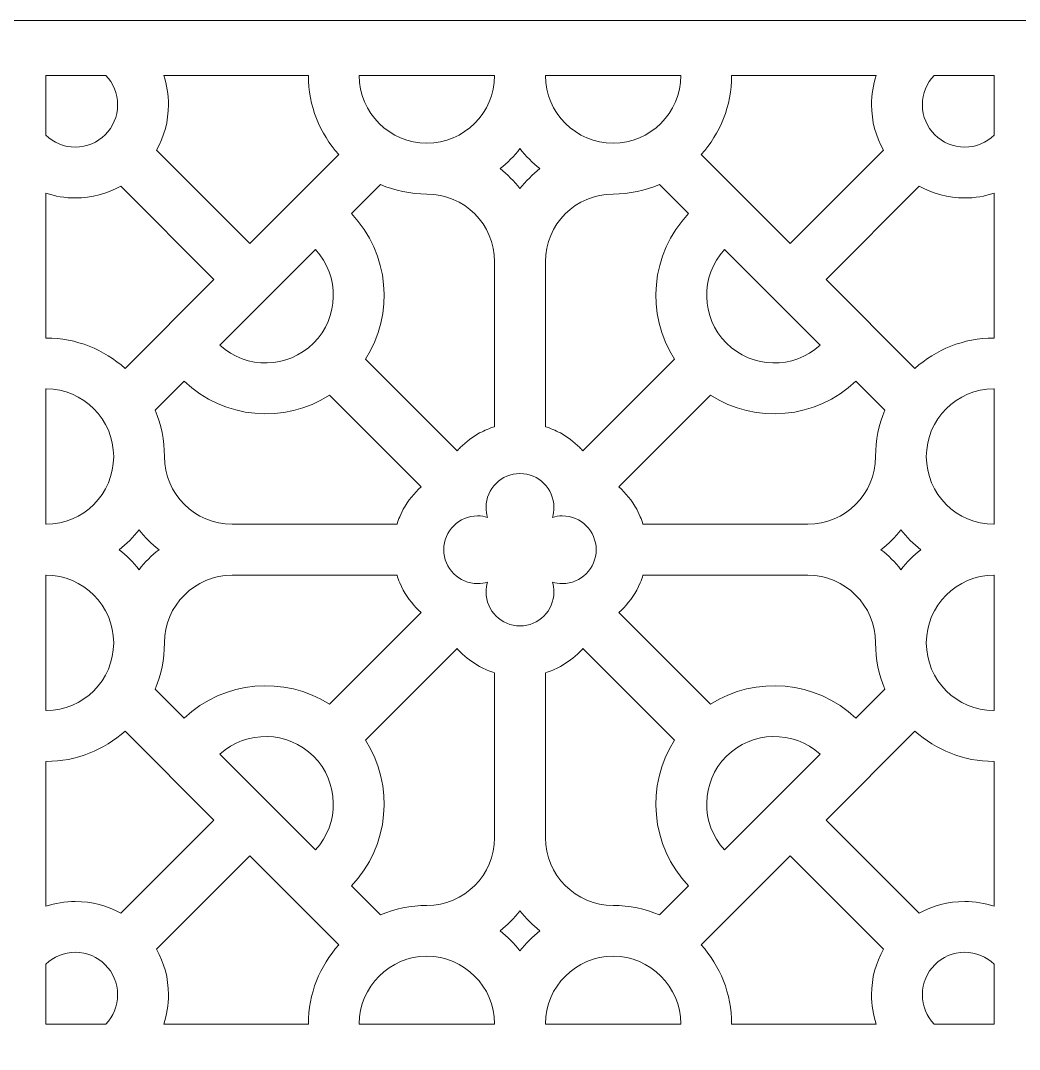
# Model space of a CAD drawing. Header units: centimetres. Extents: x -129 to 143, y -17 to 53.
# Drawn here: x 7.17 to 40.92, y 17.96 to 52.7 of the extents above; entities that cross this region are included whole.
import ezdxf

# ---------------------------------------------------------------- set-up
doc = ezdxf.new("R2010")
doc.units = ezdxf.units.CM
doc.header["$MEASUREMENT"] = 0
doc.layers.add('layer 1', color=7, linetype='Continuous')

msp = doc.modelspace()

# ---------------------------------------------------------------- linework, layer by layer
at = {"layer": 'layer 1', "color": 242, "lineweight": 9}
for points, knots in [([(-128.88005, -16.78085), (-128.88005, -16.78085), (-128.88005, 52.69826), (-128.88005, 52.69826), (-128.88005, 52.69826), (-128.88005, 52.69826), (142.98751, 52.69826), (142.98751, 52.69826), (142.98751, 52.69826), (142.98751, 52.69826), (142.98751, -16.78085), (142.98751, -16.78085), (142.98751, -16.78085), (142.98751, -16.78085), (-128.88005, -16.78085), (-128.88005, -16.78085)], [0, 0, 0, 0, 0.2, 0.2, 0.2, 0.2, 0.4, 0.4, 0.4, 0.4, 0.6, 0.6, 0.6, 0.6, 1, 1, 1, 1]), ([(8.03056, 48.8254), (8.288, 48.57688), (8.63795, 48.42359), (9.0226, 48.42359), (9.0226, 48.42359), (9.81014, 48.42359), (10.45245, 49.0659), (10.45245, 49.85344), (10.45245, 49.85344), (10.45245, 50.23808), (10.29915, 50.58804), (10.05064, 50.84548), (10.05064, 50.84548), (10.05064, 50.84548), (8.03056, 50.84548), (8.03056, 50.84548), (8.03056, 50.84548), (8.03056, 50.84548), (8.03056, 48.8254), (8.03056, 48.8254)], [0, 0, 0, 0, 0.16666667, 0.16666667, 0.16666667, 0.16666667, 0.33333333, 0.33333333, 0.33333333, 0.33333333, 0.5, 0.5, 0.5, 0.5, 0.66666667, 0.66666667, 0.66666667, 0.66666667, 1, 1, 1, 1]), ([(16.89573, 50.84548), (16.89573, 50.8444), (16.89579, 50.84336), (16.89579, 50.84227), (16.89579, 50.84227), (16.89659, 49.81842), (17.28523, 48.88256), (17.92205, 48.17378), (17.92205, 48.17378), (17.92205, 48.17378), (14.91879, 45.17051), (14.91879, 45.17051), (14.91879, 45.17051), (14.91879, 45.17051), (11.76815, 48.32117), (11.76815, 48.32117), (11.76815, 48.32117), (12.02279, 48.77501), (12.1683, 49.29776), (12.1683, 49.85344), (12.1683, 49.85344), (12.1683, 50.19981), (12.11166, 50.53338), (12.00742, 50.84548), (12.00742, 50.84548), (12.00742, 50.84548), (16.89573, 50.84548), (16.89573, 50.84548)], [0, 0, 0, 0, 0.125, 0.125, 0.125, 0.125, 0.25, 0.25, 0.25, 0.25, 0.375, 0.375, 0.375, 0.375, 0.5, 0.5, 0.5, 0.5, 0.625, 0.625, 0.625, 0.625, 0.75, 0.75, 0.75, 0.75, 1, 1, 1, 1]), ([(23.18711, 50.84548), (23.18711, 50.84309), (23.18704, 50.8407), (23.18702, 50.83831), (23.18702, 50.83831), (23.18313, 49.58153), (22.157, 48.5577), (20.89934, 48.5577), (20.89934, 48.5577), (19.6407, 48.5577), (18.61395, 49.5831), (18.61162, 50.8412), (18.61162, 50.8412), (18.61162, 50.84264), (18.61156, 50.84405), (18.61156, 50.84548), (18.61156, 50.84548), (18.61156, 50.84548), (23.18711, 50.84548), (23.18711, 50.84548)], [0, 0, 0, 0, 0.16666667, 0.16666667, 0.16666667, 0.16666667, 0.33333333, 0.33333333, 0.33333333, 0.33333333, 0.5, 0.5, 0.5, 0.5, 0.66666667, 0.66666667, 0.66666667, 0.66666667, 1, 1, 1, 1]), ([(24.90288, 50.84548), (24.90288, 50.84309), (24.90297, 50.8407), (24.90297, 50.83831), (24.90297, 50.83831), (24.90686, 49.58153), (25.93298, 48.5577), (27.19065, 48.5577), (27.19065, 48.5577), (28.44928, 48.5577), (29.47604, 49.5831), (29.47836, 50.8412), (29.47836, 50.8412), (29.47836, 50.84264), (29.47842, 50.84405), (29.47842, 50.84548), (29.47842, 50.84548), (29.47842, 50.84548), (24.90288, 50.84548), (24.90288, 50.84548)], [0, 0, 0, 0, 0.16666667, 0.16666667, 0.16666667, 0.16666667, 0.33333333, 0.33333333, 0.33333333, 0.33333333, 0.5, 0.5, 0.5, 0.5, 0.66666667, 0.66666667, 0.66666667, 0.66666667, 1, 1, 1, 1]), ([(31.19426, 50.84548), (31.19426, 50.8444), (31.19421, 50.84336), (31.19421, 50.84227), (31.19421, 50.84227), (31.19339, 49.81842), (30.80477, 48.88256), (30.16795, 48.17378), (30.16795, 48.17378), (30.16795, 48.17378), (33.1712, 45.17051), (33.1712, 45.17051), (33.1712, 45.17051), (33.1712, 45.17051), (36.32184, 48.32117), (36.32184, 48.32117), (36.32184, 48.32117), (36.0672, 48.77501), (35.92171, 49.29776), (35.92171, 49.85344), (35.92171, 49.85344), (35.92171, 50.19981), (35.97834, 50.53338), (36.08257, 50.84548), (36.08257, 50.84548), (36.08257, 50.84548), (31.19426, 50.84548), (31.19426, 50.84548)], [0, 0, 0, 0, 0.125, 0.125, 0.125, 0.125, 0.25, 0.25, 0.25, 0.25, 0.375, 0.375, 0.375, 0.375, 0.5, 0.5, 0.5, 0.5, 0.625, 0.625, 0.625, 0.625, 0.75, 0.75, 0.75, 0.75, 1, 1, 1, 1]), ([(40.05945, 48.8254), (39.802, 48.57688), (39.45204, 48.42359), (39.0674, 48.42359), (39.0674, 48.42359), (38.27985, 48.42359), (37.63755, 49.0659), (37.63755, 49.85344), (37.63755, 49.85344), (37.63755, 50.23808), (37.79082, 50.58804), (38.03934, 50.84548), (38.03934, 50.84548), (38.03934, 50.84548), (40.05945, 50.84548), (40.05945, 50.84548), (40.05945, 50.84548), (40.05945, 50.84548), (40.05945, 48.8254), (40.05945, 48.8254)], [0, 0, 0, 0, 0.16666667, 0.16666667, 0.16666667, 0.16666667, 0.33333333, 0.33333333, 0.33333333, 0.33333333, 0.5, 0.5, 0.5, 0.5, 0.66666667, 0.66666667, 0.66666667, 0.66666667, 1, 1, 1, 1]), ([(24.04499, 47.02577), (24.04499, 47.02577), (24.04499, 47.02577), (24.04499, 47.02577), (24.04499, 47.02577), (24.04499, 47.02577), (24.045, 47.02577), (24.045, 47.02577), (24.045, 47.02577), (24.045, 47.02577), (24.045, 47.0258), (24.045, 47.0258), (24.045, 47.0258), (24.24225, 47.27612), (24.46855, 47.50255), (24.71887, 47.69977), (24.71887, 47.69977), (24.46855, 47.89703), (24.24225, 48.12342), (24.045, 48.37376), (24.045, 48.37376), (24.045, 48.37376), (24.045, 48.3738), (24.045, 48.3738), (24.045, 48.3738), (24.045, 48.3738), (24.04499, 48.37379), (24.04499, 48.37379), (24.04499, 48.37379), (24.04499, 48.37379), (24.04499, 48.3738), (24.04499, 48.3738), (24.04499, 48.3738), (24.04499, 48.3738), (24.04499, 48.37376), (24.04499, 48.37376), (24.04499, 48.37376), (23.84774, 48.12342), (23.62146, 47.89703), (23.37114, 47.69977), (23.37114, 47.69977), (23.62146, 47.50255), (23.84774, 47.27612), (24.04499, 47.0258), (24.04499, 47.0258), (24.04499, 47.0258), (24.04499, 47.02577), (24.04499, 47.02577)], [0, 0, 0, 0, 0.07692308, 0.07692308, 0.07692308, 0.07692308, 0.15384615, 0.15384615, 0.15384615, 0.15384615, 0.23076923, 0.23076923, 0.23076923, 0.23076923, 0.30769231, 0.30769231, 0.30769231, 0.30769231, 0.38461538, 0.38461538, 0.38461538, 0.38461538, 0.46153846, 0.46153846, 0.46153846, 0.46153846, 0.53846154, 0.53846154, 0.53846154, 0.53846154, 0.61538462, 0.61538462, 0.61538462, 0.61538462, 0.69230769, 0.69230769, 0.69230769, 0.69230769, 0.76923077, 0.76923077, 0.76923077, 0.76923077, 0.84615385, 0.84615385, 0.84615385, 0.84615385, 1, 1, 1, 1]), ([(10.55486, 47.10789), (10.55486, 47.10789), (13.70553, 43.95725), (13.70553, 43.95725), (13.70553, 43.95725), (13.70553, 43.95725), (10.70222, 40.95396), (10.70222, 40.95396), (10.70222, 40.95396), (9.99461, 41.58971), (9.06065, 41.97812), (8.03879, 41.9802), (8.03879, 41.9802), (8.03604, 41.98021), (8.03331, 41.98031), (8.03056, 41.98031), (8.03056, 41.98031), (8.03056, 41.98031), (8.03056, 46.86862), (8.03056, 46.86862), (8.03056, 46.86862), (8.34266, 46.76438), (8.67622, 46.70774), (9.0226, 46.70774), (9.0226, 46.70774), (9.57828, 46.70774), (10.101, 46.85327), (10.55486, 47.10789)], [0, 0, 0, 0, 0.125, 0.125, 0.125, 0.125, 0.25, 0.25, 0.25, 0.25, 0.375, 0.375, 0.375, 0.375, 0.5, 0.5, 0.5, 0.5, 0.625, 0.625, 0.625, 0.625, 0.75, 0.75, 0.75, 0.75, 1, 1, 1, 1]), ([(21.91947, 38.16985), (21.91947, 38.16985), (18.82485, 41.26447), (18.82485, 41.26447), (18.82485, 41.26447), (19.7975, 42.78515), (19.6412, 44.82815), (18.35546, 46.18066), (18.35546, 46.18066), (18.35546, 46.18066), (19.33562, 47.16079), (19.33562, 47.16079), (19.33562, 47.16079), (19.81639, 46.95558), (20.34502, 46.84187), (20.89934, 46.84187), (20.89934, 46.84187), (20.89934, 46.84187), (20.89935, 46.84187), (20.89935, 46.84187), (20.89935, 46.84187), (20.89935, 46.84187), (20.89935, 46.84183), (20.89935, 46.84183), (20.89935, 46.84183), (22.15941, 46.84183), (23.18712, 45.81411), (23.18712, 44.55405), (23.18712, 44.55405), (23.18712, 44.55405), (23.18712, 38.9849), (23.18712, 38.9849), (23.18712, 38.9849), (23.01687, 38.93124), (22.85114, 38.86206), (22.67993, 38.77416), (22.67993, 38.77416), (22.43364, 38.63224), (22.22886, 38.47933), (22.0232, 38.28302), (22.0232, 38.28302), (21.98723, 38.24534), (21.95271, 38.20771), (21.91947, 38.16985)], [0, 0, 0, 0, 0.08333333, 0.08333333, 0.08333333, 0.08333333, 0.16666667, 0.16666667, 0.16666667, 0.16666667, 0.25, 0.25, 0.25, 0.25, 0.33333333, 0.33333333, 0.33333333, 0.33333333, 0.41666667, 0.41666667, 0.41666667, 0.41666667, 0.5, 0.5, 0.5, 0.5, 0.58333333, 0.58333333, 0.58333333, 0.58333333, 0.66666667, 0.66666667, 0.66666667, 0.66666667, 0.75, 0.75, 0.75, 0.75, 0.83333333, 0.83333333, 0.83333333, 0.83333333, 1, 1, 1, 1]), ([(26.17051, 38.16985), (26.17051, 38.16985), (29.26514, 41.26447), (29.26514, 41.26447), (29.26514, 41.26447), (28.2925, 42.78515), (28.44878, 44.82815), (29.73452, 46.18066), (29.73452, 46.18066), (29.73452, 46.18066), (28.75438, 47.16079), (28.75438, 47.16079), (28.75438, 47.16079), (28.2736, 46.95558), (27.74499, 46.84187), (27.19065, 46.84187), (27.19065, 46.84187), (27.19065, 46.84187), (27.19064, 46.84187), (27.19064, 46.84187), (27.19064, 46.84187), (27.19064, 46.84187), (27.19064, 46.84183), (27.19064, 46.84183), (27.19064, 46.84183), (25.93059, 46.84183), (24.90286, 45.81411), (24.90286, 44.55405), (24.90286, 44.55405), (24.90286, 44.55405), (24.90286, 38.9849), (24.90286, 38.9849), (24.90286, 38.9849), (25.07313, 38.93124), (25.23884, 38.86206), (25.41007, 38.77416), (25.41007, 38.77416), (25.65636, 38.63224), (25.86113, 38.47933), (26.06681, 38.28302), (26.06681, 38.28302), (26.10276, 38.24534), (26.13729, 38.20771), (26.17051, 38.16985)], [0, 0, 0, 0, 0.08333333, 0.08333333, 0.08333333, 0.08333333, 0.16666667, 0.16666667, 0.16666667, 0.16666667, 0.25, 0.25, 0.25, 0.25, 0.33333333, 0.33333333, 0.33333333, 0.33333333, 0.41666667, 0.41666667, 0.41666667, 0.41666667, 0.5, 0.5, 0.5, 0.5, 0.58333333, 0.58333333, 0.58333333, 0.58333333, 0.66666667, 0.66666667, 0.66666667, 0.66666667, 0.75, 0.75, 0.75, 0.75, 0.83333333, 0.83333333, 0.83333333, 0.83333333, 1, 1, 1, 1]), ([(37.53512, 47.10789), (37.53512, 47.10789), (34.38448, 43.95725), (34.38448, 43.95725), (34.38448, 43.95725), (34.38448, 43.95725), (37.38776, 40.95396), (37.38776, 40.95396), (37.38776, 40.95396), (38.09539, 41.58971), (39.02935, 41.97812), (40.05118, 41.9802), (40.05118, 41.9802), (40.05396, 41.98021), (40.05668, 41.98031), (40.05945, 41.98031), (40.05945, 41.98031), (40.05945, 41.98031), (40.05945, 46.86862), (40.05945, 46.86862), (40.05945, 46.86862), (39.74734, 46.76438), (39.41376, 46.70774), (39.0674, 46.70774), (39.0674, 46.70774), (38.51171, 46.70774), (37.98899, 46.85327), (37.53512, 47.10789)], [0, 0, 0, 0, 0.125, 0.125, 0.125, 0.125, 0.25, 0.25, 0.25, 0.25, 0.375, 0.375, 0.375, 0.375, 0.5, 0.5, 0.5, 0.5, 0.625, 0.625, 0.625, 0.625, 0.75, 0.75, 0.75, 0.75, 1, 1, 1, 1]), ([(13.90944, 41.73461), (14.80515, 40.91509), (16.20403, 40.93854), (17.07077, 41.80527), (17.07077, 41.80527), (17.93751, 42.672), (17.96095, 44.07088), (17.14139, 44.96657), (17.14139, 44.96657), (17.14139, 44.96657), (13.90944, 41.73461), (13.90944, 41.73461)], [0, 0, 0, 0, 0.25, 0.25, 0.25, 0.25, 0.5, 0.5, 0.5, 0.5, 1, 1, 1, 1]), ([(34.18057, 41.73461), (33.28485, 40.91509), (31.88596, 40.93854), (31.0192, 41.80527), (31.0192, 41.80527), (30.15248, 42.672), (30.12905, 44.07088), (30.94861, 44.96657), (30.94861, 44.96657), (30.94861, 44.96657), (34.18057, 41.73461), (34.18057, 41.73461)], [0, 0, 0, 0, 0.25, 0.25, 0.25, 0.25, 0.5, 0.5, 0.5, 0.5, 1, 1, 1, 1]), ([(17.61157, 40.05119), (17.61157, 40.05119), (20.70732, 36.95544), (20.70732, 36.95544), (20.70732, 36.95544), (20.46724, 36.73873), (20.27426, 36.49526), (20.10192, 36.19622), (20.10192, 36.19622), (20.10192, 36.19622), (19.98102, 35.94581), (19.98102, 35.94581), (19.98102, 35.94581), (19.94659, 35.85884), (19.91644, 35.77362), (19.89032, 35.68892), (19.89032, 35.68892), (19.89032, 35.68892), (14.32198, 35.68892), (14.32198, 35.68892), (14.32198, 35.68892), (13.06192, 35.68892), (12.0342, 36.71662), (12.0342, 37.97669), (12.0342, 37.97669), (12.0342, 37.97669), (12.03417, 37.97669), (12.03417, 37.97669), (12.03417, 37.97669), (12.03417, 37.97669), (12.03417, 37.9767), (12.03417, 37.9767), (12.03417, 37.9767), (12.03417, 38.53102), (11.92046, 39.05965), (11.71524, 39.54042), (11.71524, 39.54042), (11.71524, 39.54042), (12.69538, 40.52058), (12.69538, 40.52058), (12.69538, 40.52058), (14.04788, 39.23484), (16.09089, 39.07853), (17.61157, 40.05119)], [0, 0, 0, 0, 0.08333333, 0.08333333, 0.08333333, 0.08333333, 0.16666667, 0.16666667, 0.16666667, 0.16666667, 0.25, 0.25, 0.25, 0.25, 0.33333333, 0.33333333, 0.33333333, 0.33333333, 0.41666667, 0.41666667, 0.41666667, 0.41666667, 0.5, 0.5, 0.5, 0.5, 0.58333333, 0.58333333, 0.58333333, 0.58333333, 0.66666667, 0.66666667, 0.66666667, 0.66666667, 0.75, 0.75, 0.75, 0.75, 0.83333333, 0.83333333, 0.83333333, 0.83333333, 1, 1, 1, 1]), ([(30.47842, 40.05119), (30.47842, 40.05119), (27.38269, 36.95544), (27.38269, 36.95544), (27.38269, 36.95544), (27.62274, 36.73873), (27.81572, 36.49526), (27.98805, 36.19622), (27.98805, 36.19622), (27.98805, 36.19622), (28.10897, 35.94581), (28.10897, 35.94581), (28.10897, 35.94581), (28.14339, 35.85884), (28.17355, 35.77362), (28.19967, 35.68892), (28.19967, 35.68892), (28.19967, 35.68892), (33.76803, 35.68892), (33.76803, 35.68892), (33.76803, 35.68892), (35.02808, 35.68892), (36.05579, 36.71662), (36.05579, 37.97669), (36.05579, 37.97669), (36.05579, 37.97669), (36.05582, 37.97669), (36.05582, 37.97669), (36.05582, 37.97669), (36.05582, 37.97669), (36.05582, 37.9767), (36.05582, 37.9767), (36.05582, 37.9767), (36.05582, 38.53102), (36.16954, 39.05965), (36.37476, 39.54042), (36.37476, 39.54042), (36.37476, 39.54042), (35.39461, 40.52058), (35.39461, 40.52058), (35.39461, 40.52058), (34.04212, 39.23484), (31.99911, 39.07853), (30.47842, 40.05119)], [0, 0, 0, 0, 0.08333333, 0.08333333, 0.08333333, 0.08333333, 0.16666667, 0.16666667, 0.16666667, 0.16666667, 0.25, 0.25, 0.25, 0.25, 0.33333333, 0.33333333, 0.33333333, 0.33333333, 0.41666667, 0.41666667, 0.41666667, 0.41666667, 0.5, 0.5, 0.5, 0.5, 0.58333333, 0.58333333, 0.58333333, 0.58333333, 0.66666667, 0.66666667, 0.66666667, 0.66666667, 0.75, 0.75, 0.75, 0.75, 0.83333333, 0.83333333, 0.83333333, 0.83333333, 1, 1, 1, 1]), ([(8.03056, 40.26448), (8.03295, 40.26448), (8.03534, 40.26439), (8.03773, 40.26438), (8.03773, 40.26438), (9.2945, 40.26049), (10.31834, 39.23437), (10.31834, 37.9767), (10.31834, 37.9767), (10.31834, 36.71806), (9.29294, 35.69131), (8.03484, 35.68898), (8.03484, 35.68898), (8.0334, 35.68898), (8.03199, 35.68893), (8.03056, 35.68893), (8.03056, 35.68893), (8.03056, 35.68893), (8.03056, 40.26448), (8.03056, 40.26448)], [0, 0, 0, 0, 0.16666667, 0.16666667, 0.16666667, 0.16666667, 0.33333333, 0.33333333, 0.33333333, 0.33333333, 0.5, 0.5, 0.5, 0.5, 0.66666667, 0.66666667, 0.66666667, 0.66666667, 1, 1, 1, 1]), ([(40.05945, 40.26448), (40.05704, 40.26448), (40.05467, 40.26439), (40.05228, 40.26438), (40.05228, 40.26438), (38.79547, 40.26049), (37.77167, 39.23437), (37.77167, 37.9767), (37.77167, 37.9767), (37.77167, 36.71806), (38.79705, 35.69131), (40.05516, 35.68898), (40.05516, 35.68898), (40.05658, 35.68898), (40.05802, 35.68893), (40.05945, 35.68893), (40.05945, 35.68893), (40.05945, 35.68893), (40.05945, 40.26448), (40.05945, 40.26448)], [0, 0, 0, 0, 0.16666667, 0.16666667, 0.16666667, 0.16666667, 0.33333333, 0.33333333, 0.33333333, 0.33333333, 0.5, 0.5, 0.5, 0.5, 0.66666667, 0.66666667, 0.66666667, 0.66666667, 1, 1, 1, 1]), ([(24.045, 32.25702), (24.67503, 32.25702), (25.18888, 32.77087), (25.18888, 33.40091), (25.18888, 33.40091), (25.18888, 33.51812), (25.17103, 33.63135), (25.138, 33.73797), (25.138, 33.73797), (25.24465, 33.70494), (25.3579, 33.68709), (25.47513, 33.68709), (25.47513, 33.68709), (26.10517, 33.68709), (26.61902, 34.20094), (26.61902, 34.83098), (26.61902, 34.83098), (26.61902, 34.83099), (26.61902, 34.83102), (26.61902, 34.83104), (26.61902, 34.83104), (26.61902, 34.83105), (26.61902, 34.83105), (26.61902, 34.83105), (26.61902, 34.83105), (26.61902, 34.83106), (26.61902, 34.83108), (26.61902, 34.83111), (26.61902, 34.83111), (26.61902, 35.46113), (26.10517, 35.97499), (25.47513, 35.97499), (25.47513, 35.97499), (25.3579, 35.97499), (25.24465, 35.95714), (25.138, 35.9241), (25.138, 35.9241), (25.17103, 36.03072), (25.18888, 36.14395), (25.18888, 36.26119), (25.18888, 36.26119), (25.18888, 36.8912), (24.67503, 37.40506), (24.045, 37.40507), (24.045, 37.40507), (24.04499, 37.40507), (24.04499, 37.40507), (24.04499, 37.40507), (24.04499, 37.40507), (23.41497, 37.40506), (22.90111, 36.8912), (22.90111, 36.26119), (22.90111, 36.26119), (22.90111, 36.14395), (22.91896, 36.03072), (22.95198, 35.9241), (22.95198, 35.9241), (22.84535, 35.95714), (22.7321, 35.97499), (22.61484, 35.97499), (22.61484, 35.97499), (21.98483, 35.97499), (21.47097, 35.46113), (21.47097, 34.83111), (21.47097, 34.83111), (21.47097, 34.83108), (21.47097, 34.83106), (21.47097, 34.83105), (21.47097, 34.83105), (21.47097, 34.83105), (21.47097, 34.83105), (21.47097, 34.83104), (21.47097, 34.83104), (21.47097, 34.83102), (21.47097, 34.83099), (21.47097, 34.83098), (21.47097, 34.83098), (21.47097, 34.20094), (21.98483, 33.68709), (22.61484, 33.68709), (22.61484, 33.68709), (22.7321, 33.68709), (22.84535, 33.70494), (22.95198, 33.73797), (22.95198, 33.73797), (22.91896, 33.63135), (22.90111, 33.51812), (22.90111, 33.40091), (22.90111, 33.40091), (22.90111, 32.77087), (23.41497, 32.25702), (24.04499, 32.25702), (24.04499, 32.25702), (24.04499, 32.25702), (24.04499, 32.25702), (24.045, 32.25702)], [0, 0, 0, 0, 0.04, 0.04, 0.04, 0.04, 0.08, 0.08, 0.08, 0.08, 0.12, 0.12, 0.12, 0.12, 0.16, 0.16, 0.16, 0.16, 0.2, 0.2, 0.2, 0.2, 0.24, 0.24, 0.24, 0.24, 0.28, 0.28, 0.28, 0.28, 0.32, 0.32, 0.32, 0.32, 0.36, 0.36, 0.36, 0.36, 0.4, 0.4, 0.4, 0.4, 0.44, 0.44, 0.44, 0.44, 0.48, 0.48, 0.48, 0.48, 0.52, 0.52, 0.52, 0.52, 0.56, 0.56, 0.56, 0.56, 0.6, 0.6, 0.6, 0.6, 0.64, 0.64, 0.64, 0.64, 0.68, 0.68, 0.68, 0.68, 0.72, 0.72, 0.72, 0.72, 0.76, 0.76, 0.76, 0.76, 0.8, 0.8, 0.8, 0.8, 0.84, 0.84, 0.84, 0.84, 0.88, 0.88, 0.88, 0.88, 0.92, 0.92, 0.92, 0.92, 1, 1, 1, 1]), ([(10.50236, 34.83104), (10.50236, 34.83104), (10.50236, 34.83105), (10.50236, 34.83105), (10.50236, 34.83105), (10.50236, 34.83105), (10.50236, 34.83105), (10.50236, 34.83105), (10.50236, 34.83105), (10.50236, 34.83105), (10.50238, 34.83105), (10.50238, 34.83105), (10.50238, 34.83105), (10.75268, 35.02826), (10.97906, 35.25458), (11.17628, 35.50489), (11.17628, 35.50489), (11.37347, 35.25458), (11.59982, 35.02826), (11.85008, 34.83105), (11.85008, 34.83105), (11.85008, 34.83105), (11.85013, 34.83105), (11.85013, 34.83105), (11.85013, 34.83105), (11.85013, 34.83105), (11.85012, 34.83105), (11.85012, 34.83105), (11.85012, 34.83105), (11.85012, 34.83105), (11.85013, 34.83104), (11.85013, 34.83104), (11.85013, 34.83104), (11.85013, 34.83104), (11.85008, 34.83104), (11.85008, 34.83104), (11.85008, 34.83104), (11.59982, 34.63381), (11.37347, 34.40749), (11.17628, 34.1572), (11.17628, 34.1572), (10.97906, 34.40749), (10.75268, 34.63381), (10.50238, 34.83104), (10.50238, 34.83104), (10.50238, 34.83104), (10.50236, 34.83104), (10.50236, 34.83104)], [0, 0, 0, 0, 0.07692308, 0.07692308, 0.07692308, 0.07692308, 0.15384615, 0.15384615, 0.15384615, 0.15384615, 0.23076923, 0.23076923, 0.23076923, 0.23076923, 0.30769231, 0.30769231, 0.30769231, 0.30769231, 0.38461538, 0.38461538, 0.38461538, 0.38461538, 0.46153846, 0.46153846, 0.46153846, 0.46153846, 0.53846154, 0.53846154, 0.53846154, 0.53846154, 0.61538462, 0.61538462, 0.61538462, 0.61538462, 0.69230769, 0.69230769, 0.69230769, 0.69230769, 0.76923077, 0.76923077, 0.76923077, 0.76923077, 0.84615385, 0.84615385, 0.84615385, 0.84615385, 1, 1, 1, 1]), ([(37.58765, 34.83104), (37.58765, 34.83104), (37.58765, 34.83105), (37.58765, 34.83105), (37.58765, 34.83105), (37.58765, 34.83105), (37.58765, 34.83105), (37.58765, 34.83105), (37.58765, 34.83105), (37.58765, 34.83105), (37.58763, 34.83105), (37.58763, 34.83105), (37.58763, 34.83105), (37.33733, 35.02826), (37.11094, 35.25458), (36.91372, 35.50489), (36.91372, 35.50489), (36.71651, 35.25458), (36.49017, 35.02826), (36.23989, 34.83105), (36.23989, 34.83105), (36.23989, 34.83105), (36.23986, 34.83105), (36.23986, 34.83105), (36.23986, 34.83105), (36.23986, 34.83105), (36.23987, 34.83105), (36.23987, 34.83105), (36.23987, 34.83105), (36.23987, 34.83105), (36.23986, 34.83104), (36.23986, 34.83104), (36.23986, 34.83104), (36.23986, 34.83104), (36.23989, 34.83104), (36.23989, 34.83104), (36.23989, 34.83104), (36.49017, 34.63381), (36.71651, 34.40749), (36.91372, 34.1572), (36.91372, 34.1572), (37.11094, 34.40749), (37.33733, 34.63381), (37.58763, 34.83104), (37.58763, 34.83104), (37.58763, 34.83104), (37.58765, 34.83104), (37.58765, 34.83104)], [0, 0, 0, 0, 0.07692308, 0.07692308, 0.07692308, 0.07692308, 0.15384615, 0.15384615, 0.15384615, 0.15384615, 0.23076923, 0.23076923, 0.23076923, 0.23076923, 0.30769231, 0.30769231, 0.30769231, 0.30769231, 0.38461538, 0.38461538, 0.38461538, 0.38461538, 0.46153846, 0.46153846, 0.46153846, 0.46153846, 0.53846154, 0.53846154, 0.53846154, 0.53846154, 0.61538462, 0.61538462, 0.61538462, 0.61538462, 0.69230769, 0.69230769, 0.69230769, 0.69230769, 0.76923077, 0.76923077, 0.76923077, 0.76923077, 0.84615385, 0.84615385, 0.84615385, 0.84615385, 1, 1, 1, 1]), ([(8.03056, 29.39762), (8.03295, 29.39762), (8.03534, 29.39769), (8.03773, 29.3977), (8.03773, 29.3977), (9.2945, 29.40161), (10.31834, 30.42771), (10.31834, 31.68538), (10.31834, 31.68538), (10.31834, 32.94402), (9.29294, 33.97076), (8.03484, 33.97311), (8.03484, 33.97311), (8.0334, 33.97311), (8.03199, 33.97315), (8.03056, 33.97315), (8.03056, 33.97315), (8.03056, 33.97315), (8.03056, 29.39762), (8.03056, 29.39762)], [0, 0, 0, 0, 0.16666667, 0.16666667, 0.16666667, 0.16666667, 0.33333333, 0.33333333, 0.33333333, 0.33333333, 0.5, 0.5, 0.5, 0.5, 0.66666667, 0.66666667, 0.66666667, 0.66666667, 1, 1, 1, 1]), ([(17.61157, 29.61089), (17.61157, 29.61089), (20.70732, 32.70663), (20.70732, 32.70663), (20.70732, 32.70663), (20.46724, 32.92337), (20.27426, 33.16683), (20.10192, 33.46587), (20.10192, 33.46587), (20.10192, 33.46587), (19.98102, 33.71627), (19.98102, 33.71627), (19.98102, 33.71627), (19.94659, 33.80325), (19.91644, 33.88846), (19.89032, 33.97318), (19.89032, 33.97318), (19.89032, 33.97318), (14.32198, 33.97318), (14.32198, 33.97318), (14.32198, 33.97318), (13.06192, 33.97318), (12.0342, 32.94545), (12.0342, 31.6854), (12.0342, 31.6854), (12.0342, 31.6854), (12.03417, 31.6854), (12.03417, 31.6854), (12.03417, 31.6854), (12.03417, 31.6854), (12.03417, 31.68538), (12.03417, 31.68538), (12.03417, 31.68538), (12.03417, 31.13105), (11.92046, 30.60244), (11.71524, 30.12166), (11.71524, 30.12166), (11.71524, 30.12166), (12.69538, 29.14152), (12.69538, 29.14152), (12.69538, 29.14152), (14.04788, 30.42726), (16.09089, 30.58354), (17.61157, 29.61089)], [0, 0, 0, 0, 0.08333333, 0.08333333, 0.08333333, 0.08333333, 0.16666667, 0.16666667, 0.16666667, 0.16666667, 0.25, 0.25, 0.25, 0.25, 0.33333333, 0.33333333, 0.33333333, 0.33333333, 0.41666667, 0.41666667, 0.41666667, 0.41666667, 0.5, 0.5, 0.5, 0.5, 0.58333333, 0.58333333, 0.58333333, 0.58333333, 0.66666667, 0.66666667, 0.66666667, 0.66666667, 0.75, 0.75, 0.75, 0.75, 0.83333333, 0.83333333, 0.83333333, 0.83333333, 1, 1, 1, 1]), ([(30.47842, 29.61089), (30.47842, 29.61089), (27.38269, 32.70663), (27.38269, 32.70663), (27.38269, 32.70663), (27.62274, 32.92337), (27.81572, 33.16683), (27.98805, 33.46587), (27.98805, 33.46587), (27.98805, 33.46587), (28.10897, 33.71627), (28.10897, 33.71627), (28.10897, 33.71627), (28.14339, 33.80325), (28.17355, 33.88846), (28.19967, 33.97318), (28.19967, 33.97318), (28.19967, 33.97318), (33.76803, 33.97318), (33.76803, 33.97318), (33.76803, 33.97318), (35.02808, 33.97318), (36.05579, 32.94545), (36.05579, 31.6854), (36.05579, 31.6854), (36.05579, 31.6854), (36.05582, 31.6854), (36.05582, 31.6854), (36.05582, 31.6854), (36.05582, 31.6854), (36.05582, 31.68538), (36.05582, 31.68538), (36.05582, 31.68538), (36.05582, 31.13105), (36.16954, 30.60244), (36.37476, 30.12166), (36.37476, 30.12166), (36.37476, 30.12166), (35.39461, 29.14152), (35.39461, 29.14152), (35.39461, 29.14152), (34.04212, 30.42726), (31.99911, 30.58354), (30.47842, 29.61089)], [0, 0, 0, 0, 0.08333333, 0.08333333, 0.08333333, 0.08333333, 0.16666667, 0.16666667, 0.16666667, 0.16666667, 0.25, 0.25, 0.25, 0.25, 0.33333333, 0.33333333, 0.33333333, 0.33333333, 0.41666667, 0.41666667, 0.41666667, 0.41666667, 0.5, 0.5, 0.5, 0.5, 0.58333333, 0.58333333, 0.58333333, 0.58333333, 0.66666667, 0.66666667, 0.66666667, 0.66666667, 0.75, 0.75, 0.75, 0.75, 0.83333333, 0.83333333, 0.83333333, 0.83333333, 1, 1, 1, 1]), ([(40.05945, 29.39762), (40.05704, 29.39762), (40.05467, 29.39769), (40.05228, 29.3977), (40.05228, 29.3977), (38.79547, 29.40161), (37.77167, 30.42771), (37.77167, 31.68538), (37.77167, 31.68538), (37.77167, 32.94402), (38.79705, 33.97076), (40.05516, 33.97311), (40.05516, 33.97311), (40.05658, 33.97311), (40.05802, 33.97315), (40.05945, 33.97315), (40.05945, 33.97315), (40.05945, 33.97315), (40.05945, 29.39762), (40.05945, 29.39762)], [0, 0, 0, 0, 0.16666667, 0.16666667, 0.16666667, 0.16666667, 0.33333333, 0.33333333, 0.33333333, 0.33333333, 0.5, 0.5, 0.5, 0.5, 0.66666667, 0.66666667, 0.66666667, 0.66666667, 1, 1, 1, 1]), ([(21.91947, 31.49225), (21.91947, 31.49225), (18.82485, 28.39761), (18.82485, 28.39761), (18.82485, 28.39761), (19.7975, 26.87693), (19.6412, 24.83392), (18.35546, 23.48143), (18.35546, 23.48143), (18.35546, 23.48143), (19.33562, 22.50128), (19.33562, 22.50128), (19.33562, 22.50128), (19.81639, 22.7065), (20.34502, 22.82022), (20.89934, 22.82022), (20.89934, 22.82022), (20.89934, 22.82022), (20.89935, 22.82022), (20.89935, 22.82022), (20.89935, 22.82022), (20.89935, 22.82022), (20.89935, 22.82027), (20.89935, 22.82027), (20.89935, 22.82027), (22.15941, 22.82027), (23.18712, 23.84798), (23.18712, 25.10803), (23.18712, 25.10803), (23.18712, 25.10803), (23.18712, 30.6772), (23.18712, 30.6772), (23.18712, 30.6772), (23.01687, 30.73084), (22.85114, 30.80003), (22.67993, 30.88792), (22.67993, 30.88792), (22.43364, 31.02983), (22.22886, 31.18275), (22.0232, 31.37907), (22.0232, 31.37907), (21.98723, 31.41675), (21.95271, 31.45437), (21.91947, 31.49225)], [0, 0, 0, 0, 0.08333333, 0.08333333, 0.08333333, 0.08333333, 0.16666667, 0.16666667, 0.16666667, 0.16666667, 0.25, 0.25, 0.25, 0.25, 0.33333333, 0.33333333, 0.33333333, 0.33333333, 0.41666667, 0.41666667, 0.41666667, 0.41666667, 0.5, 0.5, 0.5, 0.5, 0.58333333, 0.58333333, 0.58333333, 0.58333333, 0.66666667, 0.66666667, 0.66666667, 0.66666667, 0.75, 0.75, 0.75, 0.75, 0.83333333, 0.83333333, 0.83333333, 0.83333333, 1, 1, 1, 1]), ([(26.17051, 31.49225), (26.17051, 31.49225), (29.26514, 28.39761), (29.26514, 28.39761), (29.26514, 28.39761), (28.2925, 26.87693), (28.44878, 24.83392), (29.73452, 23.48143), (29.73452, 23.48143), (29.73452, 23.48143), (28.75438, 22.50128), (28.75438, 22.50128), (28.75438, 22.50128), (28.2736, 22.7065), (27.74499, 22.82022), (27.19065, 22.82022), (27.19065, 22.82022), (27.19065, 22.82022), (27.19064, 22.82022), (27.19064, 22.82022), (27.19064, 22.82022), (27.19064, 22.82022), (27.19064, 22.82027), (27.19064, 22.82027), (27.19064, 22.82027), (25.93059, 22.82027), (24.90286, 23.84798), (24.90286, 25.10803), (24.90286, 25.10803), (24.90286, 25.10803), (24.90286, 30.6772), (24.90286, 30.6772), (24.90286, 30.6772), (25.07313, 30.73084), (25.23884, 30.80003), (25.41007, 30.88792), (25.41007, 30.88792), (25.65636, 31.02983), (25.86113, 31.18275), (26.06681, 31.37907), (26.06681, 31.37907), (26.10276, 31.41675), (26.13729, 31.45437), (26.17051, 31.49225)], [0, 0, 0, 0, 0.08333333, 0.08333333, 0.08333333, 0.08333333, 0.16666667, 0.16666667, 0.16666667, 0.16666667, 0.25, 0.25, 0.25, 0.25, 0.33333333, 0.33333333, 0.33333333, 0.33333333, 0.41666667, 0.41666667, 0.41666667, 0.41666667, 0.5, 0.5, 0.5, 0.5, 0.58333333, 0.58333333, 0.58333333, 0.58333333, 0.66666667, 0.66666667, 0.66666667, 0.66666667, 0.75, 0.75, 0.75, 0.75, 0.83333333, 0.83333333, 0.83333333, 0.83333333, 1, 1, 1, 1]), ([(10.55486, 22.5542), (10.55486, 22.5542), (13.70553, 25.70483), (13.70553, 25.70483), (13.70553, 25.70483), (13.70553, 25.70483), (10.70222, 28.70812), (10.70222, 28.70812), (10.70222, 28.70812), (9.99461, 28.07236), (9.06065, 27.68397), (8.03879, 27.68188), (8.03879, 27.68188), (8.03604, 27.68188), (8.03331, 27.68177), (8.03056, 27.68177), (8.03056, 27.68177), (8.03056, 27.68177), (8.03056, 22.79347), (8.03056, 22.79347), (8.03056, 22.79347), (8.34266, 22.89769), (8.67622, 22.95433), (9.0226, 22.95433), (9.0226, 22.95433), (9.57828, 22.95433), (10.101, 22.80883), (10.55486, 22.5542)], [0, 0, 0, 0, 0.125, 0.125, 0.125, 0.125, 0.25, 0.25, 0.25, 0.25, 0.375, 0.375, 0.375, 0.375, 0.5, 0.5, 0.5, 0.5, 0.625, 0.625, 0.625, 0.625, 0.75, 0.75, 0.75, 0.75, 1, 1, 1, 1]), ([(13.90944, 27.92746), (14.80515, 28.74699), (16.20403, 28.72355), (17.07077, 27.85683), (17.07077, 27.85683), (17.93751, 26.99008), (17.96095, 25.5912), (17.14139, 24.69551), (17.14139, 24.69551), (17.14139, 24.69551), (13.90944, 27.92746), (13.90944, 27.92746)], [0, 0, 0, 0, 0.25, 0.25, 0.25, 0.25, 0.5, 0.5, 0.5, 0.5, 1, 1, 1, 1]), ([(34.18057, 27.92746), (33.28485, 28.74699), (31.88596, 28.72355), (31.0192, 27.85683), (31.0192, 27.85683), (30.15248, 26.99008), (30.12905, 25.5912), (30.94861, 24.69551), (30.94861, 24.69551), (30.94861, 24.69551), (34.18057, 27.92746), (34.18057, 27.92746)], [0, 0, 0, 0, 0.25, 0.25, 0.25, 0.25, 0.5, 0.5, 0.5, 0.5, 1, 1, 1, 1]), ([(37.53512, 22.5542), (37.53512, 22.5542), (34.38448, 25.70483), (34.38448, 25.70483), (34.38448, 25.70483), (34.38448, 25.70483), (37.38776, 28.70812), (37.38776, 28.70812), (37.38776, 28.70812), (38.09539, 28.07236), (39.02935, 27.68397), (40.05118, 27.68188), (40.05118, 27.68188), (40.05396, 27.68188), (40.05668, 27.68177), (40.05945, 27.68177), (40.05945, 27.68177), (40.05945, 27.68177), (40.05945, 22.79347), (40.05945, 22.79347), (40.05945, 22.79347), (39.74734, 22.89769), (39.41376, 22.95433), (39.0674, 22.95433), (39.0674, 22.95433), (38.51171, 22.95433), (37.98899, 22.80883), (37.53512, 22.5542)], [0, 0, 0, 0, 0.125, 0.125, 0.125, 0.125, 0.25, 0.25, 0.25, 0.25, 0.375, 0.375, 0.375, 0.375, 0.5, 0.5, 0.5, 0.5, 0.625, 0.625, 0.625, 0.625, 0.75, 0.75, 0.75, 0.75, 1, 1, 1, 1]), ([(16.89573, 18.81659), (16.89573, 18.81769), (16.89579, 18.81873), (16.89579, 18.8198), (16.89579, 18.8198), (16.89659, 19.84365), (17.28523, 20.77954), (17.92205, 21.48831), (17.92205, 21.48831), (17.92205, 21.48831), (14.91879, 24.49156), (14.91879, 24.49156), (14.91879, 24.49156), (14.91879, 24.49156), (11.76815, 21.34092), (11.76815, 21.34092), (11.76815, 21.34092), (12.02279, 20.88708), (12.1683, 20.36433), (12.1683, 19.80863), (12.1683, 19.80863), (12.1683, 19.46228), (12.11166, 19.1287), (12.00742, 18.81659), (12.00742, 18.81659), (12.00742, 18.81659), (16.89573, 18.81659), (16.89573, 18.81659)], [0, 0, 0, 0, 0.125, 0.125, 0.125, 0.125, 0.25, 0.25, 0.25, 0.25, 0.375, 0.375, 0.375, 0.375, 0.5, 0.5, 0.5, 0.5, 0.625, 0.625, 0.625, 0.625, 0.75, 0.75, 0.75, 0.75, 1, 1, 1, 1]), ([(31.19426, 18.81659), (31.19426, 18.81769), (31.19421, 18.81873), (31.19421, 18.8198), (31.19421, 18.8198), (31.19339, 19.84365), (30.80477, 20.77954), (30.16795, 21.48831), (30.16795, 21.48831), (30.16795, 21.48831), (33.1712, 24.49156), (33.1712, 24.49156), (33.1712, 24.49156), (33.1712, 24.49156), (36.32184, 21.34092), (36.32184, 21.34092), (36.32184, 21.34092), (36.0672, 20.88708), (35.92171, 20.36433), (35.92171, 19.80863), (35.92171, 19.80863), (35.92171, 19.46228), (35.97834, 19.1287), (36.08257, 18.81659), (36.08257, 18.81659), (36.08257, 18.81659), (31.19426, 18.81659), (31.19426, 18.81659)], [0, 0, 0, 0, 0.125, 0.125, 0.125, 0.125, 0.25, 0.25, 0.25, 0.25, 0.375, 0.375, 0.375, 0.375, 0.5, 0.5, 0.5, 0.5, 0.625, 0.625, 0.625, 0.625, 0.75, 0.75, 0.75, 0.75, 1, 1, 1, 1]), ([(24.04499, 22.6363), (24.04499, 22.6363), (24.04499, 22.6363), (24.04499, 22.6363), (24.04499, 22.6363), (24.04499, 22.6363), (24.045, 22.6363), (24.045, 22.6363), (24.045, 22.6363), (24.045, 22.6363), (24.045, 22.63629), (24.045, 22.63629), (24.045, 22.63629), (24.24225, 22.38597), (24.46855, 22.15954), (24.71887, 21.9623), (24.71887, 21.9623), (24.46855, 21.76506), (24.24225, 21.53867), (24.045, 21.28834), (24.045, 21.28834), (24.045, 21.28834), (24.045, 21.28829), (24.045, 21.28829), (24.045, 21.28829), (24.045, 21.28829), (24.04499, 21.2883), (24.04499, 21.2883), (24.04499, 21.2883), (24.04499, 21.2883), (24.04499, 21.28829), (24.04499, 21.28829), (24.04499, 21.28829), (24.04499, 21.28829), (24.04499, 21.28834), (24.04499, 21.28834), (24.04499, 21.28834), (23.84774, 21.53867), (23.62146, 21.76506), (23.37114, 21.9623), (23.37114, 21.9623), (23.62146, 22.15954), (23.84774, 22.38597), (24.04499, 22.63629), (24.04499, 22.63629), (24.04499, 22.63629), (24.04499, 22.6363), (24.04499, 22.6363)], [0, 0, 0, 0, 0.07692308, 0.07692308, 0.07692308, 0.07692308, 0.15384615, 0.15384615, 0.15384615, 0.15384615, 0.23076923, 0.23076923, 0.23076923, 0.23076923, 0.30769231, 0.30769231, 0.30769231, 0.30769231, 0.38461538, 0.38461538, 0.38461538, 0.38461538, 0.46153846, 0.46153846, 0.46153846, 0.46153846, 0.53846154, 0.53846154, 0.53846154, 0.53846154, 0.61538462, 0.61538462, 0.61538462, 0.61538462, 0.69230769, 0.69230769, 0.69230769, 0.69230769, 0.76923077, 0.76923077, 0.76923077, 0.76923077, 0.84615385, 0.84615385, 0.84615385, 0.84615385, 1, 1, 1, 1]), ([(8.03056, 20.8367), (8.288, 21.08522), (8.63795, 21.23849), (9.0226, 21.23849), (9.0226, 21.23849), (9.81014, 21.23849), (10.45245, 20.59618), (10.45245, 19.80863), (10.45245, 19.80863), (10.45245, 19.424), (10.29915, 19.07404), (10.05064, 18.81659), (10.05064, 18.81659), (10.05064, 18.81659), (8.03056, 18.81659), (8.03056, 18.81659), (8.03056, 18.81659), (8.03056, 18.81659), (8.03056, 20.8367), (8.03056, 20.8367)], [0, 0, 0, 0, 0.16666667, 0.16666667, 0.16666667, 0.16666667, 0.33333333, 0.33333333, 0.33333333, 0.33333333, 0.5, 0.5, 0.5, 0.5, 0.66666667, 0.66666667, 0.66666667, 0.66666667, 1, 1, 1, 1]), ([(40.05945, 20.8367), (39.802, 21.08522), (39.45204, 21.23849), (39.0674, 21.23849), (39.0674, 21.23849), (38.27985, 21.23849), (37.63755, 20.59618), (37.63755, 19.80863), (37.63755, 19.80863), (37.63755, 19.424), (37.79082, 19.07404), (38.03934, 18.81659), (38.03934, 18.81659), (38.03934, 18.81659), (40.05945, 18.81659), (40.05945, 18.81659), (40.05945, 18.81659), (40.05945, 18.81659), (40.05945, 20.8367), (40.05945, 20.8367)], [0, 0, 0, 0, 0.16666667, 0.16666667, 0.16666667, 0.16666667, 0.33333333, 0.33333333, 0.33333333, 0.33333333, 0.5, 0.5, 0.5, 0.5, 0.66666667, 0.66666667, 0.66666667, 0.66666667, 1, 1, 1, 1]), ([(23.18711, 18.81659), (23.18711, 18.819), (23.18704, 18.82137), (23.18702, 18.82376), (23.18702, 18.82376), (23.18313, 20.08057), (22.157, 21.10437), (20.89934, 21.10437), (20.89934, 21.10437), (19.6407, 21.10437), (18.61395, 20.07899), (18.61162, 18.82088), (18.61162, 18.82088), (18.61162, 18.81946), (18.61156, 18.81802), (18.61156, 18.81659), (18.61156, 18.81659), (18.61156, 18.81659), (23.18711, 18.81659), (23.18711, 18.81659)], [0, 0, 0, 0, 0.16666667, 0.16666667, 0.16666667, 0.16666667, 0.33333333, 0.33333333, 0.33333333, 0.33333333, 0.5, 0.5, 0.5, 0.5, 0.66666667, 0.66666667, 0.66666667, 0.66666667, 1, 1, 1, 1]), ([(24.90288, 18.81659), (24.90288, 18.819), (24.90297, 18.82137), (24.90297, 18.82376), (24.90297, 18.82376), (24.90686, 20.08057), (25.93298, 21.10437), (27.19065, 21.10437), (27.19065, 21.10437), (28.44928, 21.10437), (29.47604, 20.07899), (29.47836, 18.82088), (29.47836, 18.82088), (29.47836, 18.81946), (29.47842, 18.81802), (29.47842, 18.81659), (29.47842, 18.81659), (29.47842, 18.81659), (24.90288, 18.81659), (24.90288, 18.81659)], [0, 0, 0, 0, 0.16666667, 0.16666667, 0.16666667, 0.16666667, 0.33333333, 0.33333333, 0.33333333, 0.33333333, 0.5, 0.5, 0.5, 0.5, 0.66666667, 0.66666667, 0.66666667, 0.66666667, 1, 1, 1, 1])]:
    msp.add_open_spline(points, degree=3, knots=knots, dxfattribs=at)

doc.saveas('drawing.dxf')
